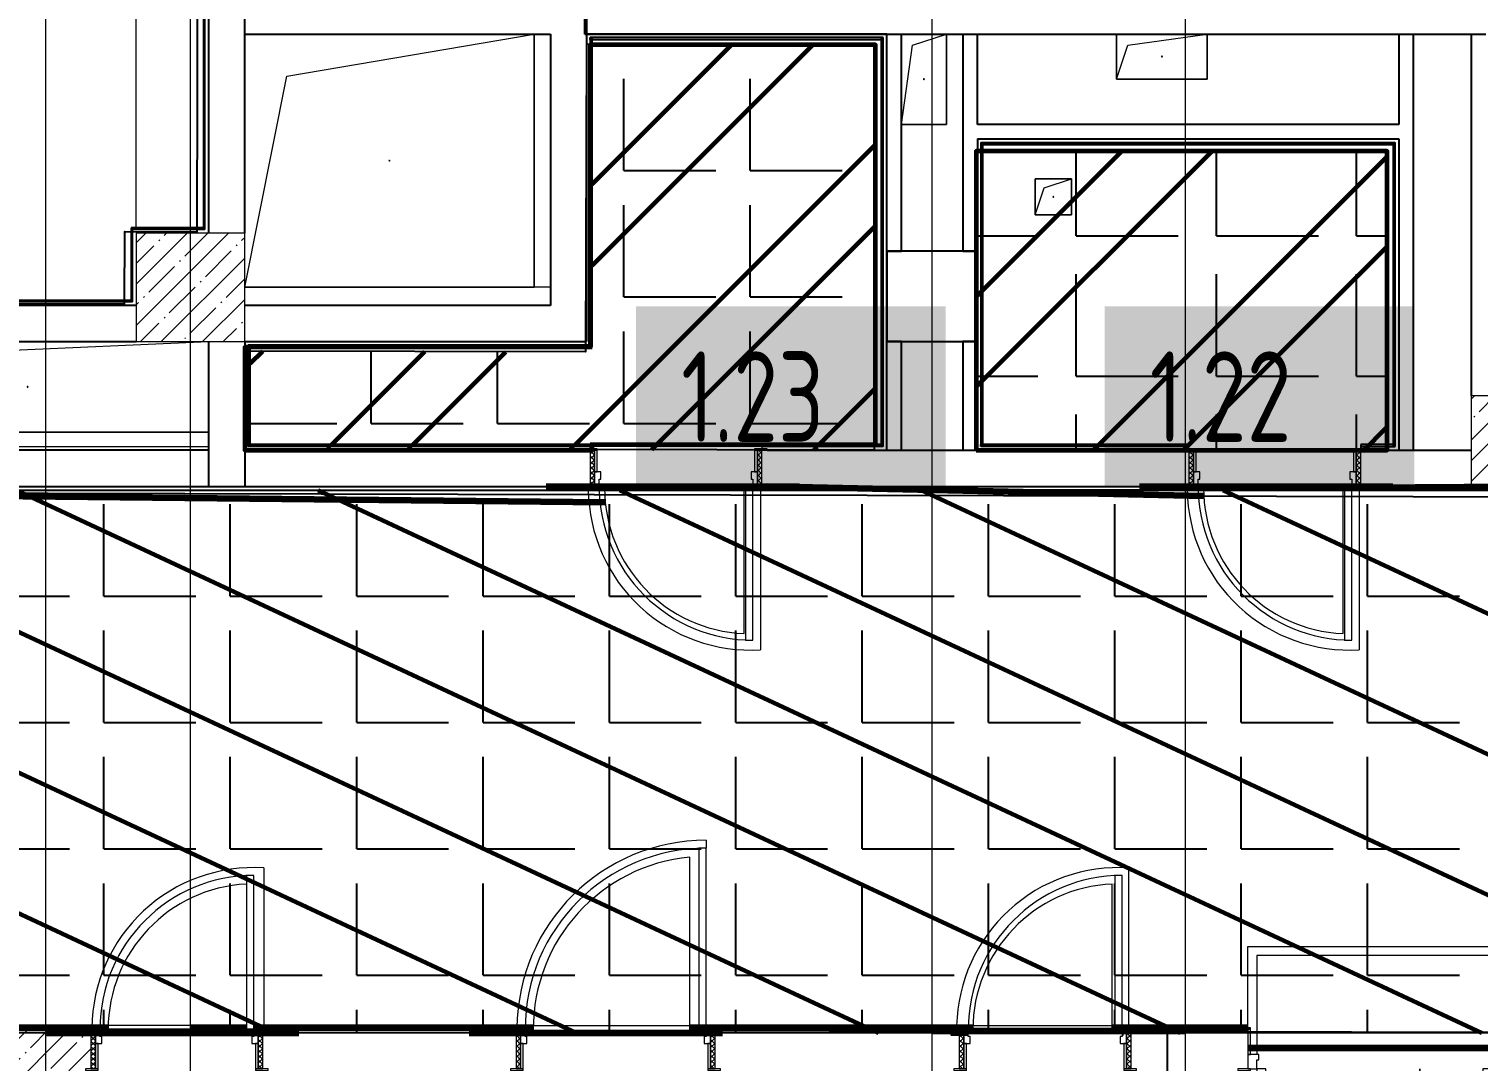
# Model space of a CAD drawing. Header units: millimetres. Extents: x -164500 to 426394, y -23753 to 102118.
# Drawn here: x 65632 to 73642, y 7588 to 13292 of the extents above; entities that cross this region are included whole.
import ezdxf

# ---------------------------------------------------------------- set-up
doc = ezdxf.new("R2010")
doc.units = ezdxf.units.MM
for name, color, linetype, lineweight in [('0) шлифовка', 5, 'Continuous', 60), ('196 1-3 этаж гидро изол', 6, 'Continuous', 60), ('284 стык. профилей', 1, 'Continuous', 120), ('384 ПК-3', 30, 'Continuous', 120), ('A-DOOR-2', 7, 'Continuous', 5), ('A-DOOR-FRAM-2', 7, 'Continuous', 5), ('A-FLOR', 7, 'Continuous', 9), ('A-GENM', 7, 'Continuous', 9), ('S-COLS-1', 7, 'Continuous', 5), ('Оси', 7, 'Continuous', 9)]:
    doc.layers.add(name, color=color, linetype=linetype, lineweight=lineweight)
doc.layers.add('1.1) плитка  КР1', color=40, linetype='Continuous')
doc.layers.add('1.2.1) плитка КР3', color=140, linetype='Continuous')
doc.layers.add('A-DOOR-1', color=7, linetype='Continuous', lineweight=5, true_color=0xc0c0c0)
doc.layers.add('A-DOOR-FRAM-1', color=7, linetype='Continuous', lineweight=5, true_color=0xc0c0c0)
doc.styles.add('СПДС', font='ГОСТ тип А.ttf', dxfattribs={"width": 0.9})
pattern_1 = [(135, (1826.41, 164.685), (-14.14214, -14.14214), []), (225, (1826.41, 164.685), (14.14214, -14.14214), [])]
pattern_2 = [(45, (-296.384, 164.685), (-14.1421, 14.1421), []), (135, (-296.384, 164.685), (-14.1421, -14.1421), [])]
pattern_3 = [(135, (1826.41, 174.685), (-14.14214, -14.14214), []), (225, (1826.41, 174.685), (14.14214, -14.14214), [])]
pattern_4 = [(45, (-296.384, 174.685), (-14.1421, 14.1421), []), (135, (-296.384, 174.685), (-14.1421, -14.1421), [])]

# ---------------------------------------------------------------- blocks, each defined once
blk = doc.blocks.new('BSC_Колонна _Прямоугольная - 500х500-V15-Объем проектирования 1 этажа')
at = {"layer": 'S-COLS-1'}
h = blk.add_hatch(dxfattribs=at)
h.set_pattern_fill('FP_19', color=256, style=0, pattern_type=2)
h.set_pattern_definition([(45, (-65660, -7650), (-114.04925, 114.04925), []), (45, (-65545.95, -7650), (-114.04925, 114.04925), [201.613, -40.323, 6.706, -33.617])])
h.paths.add_polyline_path([(35.2, -250), (250, -250), (250, 22), (220, 22), (220, 30), (250, 30), (250, 250), (-250, 250), (-250, -250), (-10, -250)])
for p, q in [((220, 250), (-250, 250)), ((-250, 250), (-250, -250)), ((250, -250), (250, 22)), ((-250, -250), (250, -250))]:
    blk.add_line(p, q, dxfattribs=at)
blk = doc.blocks.new('BSC_Колонна _Прямоугольная - 600х600-23205240-Объем проектирования 1 этажа')
at = {"layer": 'S-COLS-1'}
h = blk.add_hatch(dxfattribs=at)
h.set_pattern_fill('FP_20', color=256, style=0, pattern_type=2)
h.set_pattern_definition([(45, (-66460, -12000), (-114.04925, 114.04925), []), (45, (-66345.95, -12000), (-114.04925, 114.04925), [201.613, -40.323, 6.706, -33.617])])
h.paths.add_polyline_path([(300, -300), (300, 300), (-300, 300), (-300, -300), (266.8, -300)])
for p, q in [((300, 300), (-300, 300)), ((-300, 300), (-300, -300)), ((300, -300), (300, 300)), ((-300, -300), (300, -300))]:
    blk.add_line(p, q, dxfattribs=at)
blk = doc.blocks.new('BSC_Колонна _Прямоугольная - 500х500-V56-Объем проектирования 1 этажа')
at = {"layer": 'S-COLS-1'}
h = blk.add_hatch(dxfattribs=at)
h.set_pattern_fill('FP_83', color=256, style=0, pattern_type=2)
h.set_pattern_definition([(45, (-73790, -11150), (-114.04925, 114.04925), []), (45, (-73675.95, -11150), (-114.04925, 114.04925), [201.613, -40.323, 6.706, -33.617])])
h.paths.add_polyline_path([(250, -250), (250, 250), (-250, 250), (-250, -250), (157.5, -250)])
for p, q in [((250, 250), (-250, 250)), ((-250, 250), (-250, -250)), ((250, -250), (250, 250)), ((-250, -250), (250, -250))]:
    blk.add_line(p, q, dxfattribs=at)
blk = doc.blocks.new('110_Дверь_СКБ_1Ст_Внутренняя1 - Д-17д _Д-9_ 950x2100h_ПУИ_ С_У персонала-24300662-Объем проектирования 1 этажа')
at = {"layer": 'A-DOOR-2'}
h = blk.add_hatch(dxfattribs=at)
h.set_pattern_fill('FP_33', color=256, style=0, pattern_type=2)
h.set_pattern_definition(pattern_1)
h.paths.add_polyline_path([(487.5, 100), (462.5, 99.8), (462.5, -100), (487.5, -100)])
at = {"layer": 'A-DOOR-FRAM-2'}
h = blk.add_hatch(dxfattribs=at)
h.set_pattern_fill('FP_34', color=256, style=0, pattern_type=2)
h.set_pattern_definition(pattern_2)
h.paths.add_polyline_path([(-462.5, 100), (-462.5, -100), (-437.5, -100), (-437.6, 100), (-448.6, 100)])
at = {"layer": 'A-DOOR-1'}
for p, q in [((-412.5, 950), (-412.5, 100)), ((-372.5, 950), (-412.5, 950)), ((-372.5, 100), (-372.5, 950)), ((-412.5, 100), (-372.5, 100))]:
    blk.add_line(p, q, dxfattribs=at)
blk.add_arc((-412.5, 100), 850, 360, 90, dxfattribs=at)
at = {"layer": 'A-DOOR-FRAM-1'}
for p, q in [((-422.5, 108), (-492.5, 108)), ((-492.5, 108), (-492.5, 100)), ((-492.5, 100), (-422.5, 100)), ((-437.5, 100), (-462.5, 100)), ((-462.5, 100), (-462.5, -100)), ((-412.5, 100), (-437.5, 100)), ((-437.5, 100), (-437.5, 20)), ((-437.5, -100), (-437.5, 100)), ((-422.5, 100), (-437.5, 100)), ((-437.5, 100), (-437.5, 99)), ((-437.5, 99), (-422.5, 99)), ((-422.5, 100), (-422.5, 108)), ((-422.5, 99), (-422.5, 100)), ((-412.5, 60), (-412.5, 100)), ((437.5, 100), (437.5, 60)), ((462.5, 100), (437.5, 100)), ((517.5, 108), (447.5, 108)), ((447.5, 108), (447.5, 100)), ((462.5, 100), (447.5, 100)), ((447.5, 100), (447.5, 99)), ((447.5, 100), (517.5, 100)), ((447.5, 99), (462.5, 99)), ((462.5, 20), (462.5, 100)), ((487.5, 100), (462.5, 100)), ((462.5, 100), (462.5, -100)), ((462.5, 99), (462.5, 100)), ((487.5, -100), (487.5, 100)), ((517.5, 100), (517.5, 108)), ((-437.5, 20), (-402.5, 20)), ((-422.5, 20), (-437.5, 20)), ((-437.5, 20), (-437.5, -100)), ((-422.5, -100), (-422.5, 20)), ((-402.5, 60), (-412.5, 60)), ((-402.5, 20), (-402.5, 60)), ((437.5, 60), (427.5, 60)), ((427.5, 60), (427.5, 20)), ((427.5, 20), (462.5, 20)), ((462.5, 20), (447.5, 20)), ((447.5, 20), (447.5, -100)), ((462.5, -100), (462.5, 20)), ((-422.5, -100), (-492.5, -100)), ((-492.5, -100), (-492.5, -108)), ((-492.5, -108), (-422.5, -108)), ((-462.5, -100), (-437.5, -100)), ((-437.5, -100), (-422.5, -100)), ((-422.5, -108), (-422.5, -100)), ((447.5, -100), (462.5, -100)), ((517.5, -100), (447.5, -100)), ((447.5, -100), (447.5, -108)), ((447.5, -108), (517.5, -108)), ((462.5, -100), (487.5, -100)), ((517.5, -108), (517.5, -100))]:
    blk.add_line(p, q, dxfattribs=at)
blk = doc.blocks.new('110_Дверь_СКБ_1Ст_Внутренняя1 - Д-17д _Д-9_ 950x2100h_ПУИ_ С_У персонала-V65-Объем проектирования 1 этажа')
at = {"layer": 'A-DOOR-2'}
h = blk.add_hatch(dxfattribs=at)
h.set_pattern_fill('FP_33', color=256, style=0, pattern_type=2)
h.set_pattern_definition(pattern_1)
h.paths.add_polyline_path([(486.3, 100), (462.5, 100), (462.5, -100), (487.5, -100), (487.5, 100)])
at = {"layer": 'A-DOOR-FRAM-2'}
h = blk.add_hatch(dxfattribs=at)
h.set_pattern_fill('FP_34', color=256, style=0, pattern_type=2)
h.set_pattern_definition(pattern_2)
h.paths.add_polyline_path([(-437.5, 100), (-462.5, 100), (-462.5, -100), (-437.5, -99.2)])
at = {"layer": 'A-DOOR-1'}
for p, q in [((-412.5, 950), (-412.5, 100)), ((-372.5, 950), (-412.5, 950)), ((-372.5, 100), (-372.5, 950)), ((-412.5, 100), (-372.5, 100))]:
    blk.add_line(p, q, dxfattribs=at)
blk.add_arc((-412.5, 100), 850, 360, 90, dxfattribs=at)
at = {"layer": 'A-DOOR-FRAM-1'}
for p, q in [((-422.5, 108), (-492.5, 108)), ((-492.5, 108), (-492.5, 100)), ((-492.5, 100), (-422.5, 100)), ((-437.5, 100), (-462.5, 100)), ((-462.5, 100), (-462.5, -100)), ((-412.5, 100), (-437.5, 100)), ((-437.5, 100), (-437.5, 20)), ((-437.5, -100), (-437.5, 100)), ((-422.5, 100), (-437.5, 100)), ((-437.5, 100), (-437.5, 99)), ((-437.5, 99), (-422.5, 99)), ((-422.5, 100), (-422.5, 108)), ((-422.5, 99), (-422.5, 100)), ((-412.5, 60), (-412.5, 100)), ((437.5, 100), (437.5, 60)), ((462.5, 100), (437.5, 100)), ((517.5, 108), (447.5, 108)), ((447.5, 108), (447.5, 100)), ((462.5, 100), (447.5, 100)), ((447.5, 100), (447.5, 99)), ((447.5, 100), (517.5, 100)), ((447.5, 99), (462.5, 99)), ((462.5, 20), (462.5, 100)), ((487.5, 100), (462.5, 100)), ((462.5, 100), (462.5, -100)), ((462.5, 99), (462.5, 100)), ((487.5, -100), (487.5, 100)), ((517.5, 100), (517.5, 108)), ((-437.5, 20), (-402.5, 20)), ((-422.5, 20), (-437.5, 20)), ((-437.5, 20), (-437.5, -100)), ((-422.5, -100), (-422.5, 20)), ((-402.5, 60), (-412.5, 60)), ((-402.5, 20), (-402.5, 60)), ((437.5, 60), (427.5, 60)), ((427.5, 60), (427.5, 20)), ((427.5, 20), (462.5, 20)), ((462.5, 20), (447.5, 20)), ((447.5, 20), (447.5, -100)), ((462.5, -100), (462.5, 20)), ((-422.5, -100), (-492.5, -100)), ((-492.5, -100), (-492.5, -108)), ((-492.5, -108), (-422.5, -108)), ((-462.5, -100), (-437.5, -100)), ((-437.5, -100), (-422.5, -100)), ((-422.5, -108), (-422.5, -100)), ((447.5, -100), (462.5, -100)), ((517.5, -100), (447.5, -100)), ((447.5, -100), (447.5, -108)), ((447.5, -108), (517.5, -108)), ((462.5, -100), (487.5, -100)), ((517.5, -108), (517.5, -100))]:
    blk.add_line(p, q, dxfattribs=at)
blk = doc.blocks.new('110_Дверь_СКБ_2Ст - Д-1_л_Лестничная клетка EIS60 2-32142534-Объем проектирования 1 этажа')
at = {"layer": 'A-DOOR-1'}
for p, q in [((662.5, 1010), (612.5, 1010)), ((612.5, 1010), (612.5, 110)), ((662.5, 110), (662.5, 1010)), ((-637.5, 510), (-637.5, 110)), ((-587.5, 510), (-637.5, 510)), ((-587.5, 110), (-587.5, 510)), ((-637.5, 110), (-587.5, 110)), ((612.5, 110), (662.5, 110))]:
    blk.add_line(p, q, dxfattribs=at)
for centre, radius, start, end in [((662.5, 110), 900, 90, 180), ((-637.5, 110), 400, 360, 90)]:
    blk.add_arc(centre, radius, start, end, dxfattribs=at)
at = {"layer": 'A-DOOR-FRAM-1'}
for p, q in [((-672.5, 118), (-742.5, 118)), ((-742.5, 118), (-742.5, 110)), ((-742.5, 110), (-672.5, 110)), ((-637.5, 110), (-687.5, 110)), ((-687.5, 110), (-687.5, 30)), ((-672.5, 110), (-672.5, 118)), ((-637.5, 60), (-637.5, 110)), ((662.5, 110), (662.5, 60)), ((712.5, 110), (662.5, 110)), ((767.5, 118), (697.5, 118)), ((697.5, 118), (697.5, 110)), ((697.5, 110), (767.5, 110)), ((712.5, 30), (712.5, 110)), ((767.5, 110), (767.5, 118)), ((-687.5, 30), (-627.5, 30)), ((-672.5, 30), (-687.5, 30)), ((-687.5, 30), (-687.5, -110)), ((-672.5, -110), (-672.5, 30)), ((-627.5, 60), (-637.5, 60)), ((-627.5, 30), (-627.5, 60)), ((662.5, 60), (652.5, 60)), ((652.5, 60), (652.5, 30)), ((652.5, 30), (712.5, 30)), ((712.5, 30), (697.5, 30)), ((697.5, 30), (697.5, -110)), ((712.5, -110), (712.5, 30)), ((-672.5, -110), (-742.5, -110)), ((-742.5, -110), (-742.5, -118)), ((-742.5, -118), (-672.5, -118)), ((-687.5, -110), (-672.5, -110)), ((-672.5, -118), (-672.5, -110)), ((697.5, -110), (712.5, -110)), ((767.5, -110), (697.5, -110)), ((697.5, -110), (697.5, -118)), ((697.5, -118), (767.5, -118)), ((767.5, -118), (767.5, -110))]:
    blk.add_line(p, q, dxfattribs=at)
blk = doc.blocks.new('110_Дверь_СКБ_1Ст_Внутренняя1 - Д-7_л__950x2100h_Туалет-21784696-Объем проектирования 1 этажа')
at = {"layer": 'A-DOOR-2'}
h = blk.add_hatch(dxfattribs=at)
h.set_pattern_fill('FP_88', color=256, style=0, pattern_type=2)
h.set_pattern_definition(pattern_3)
h.paths.add_polyline_path([(462.5, -110), (487.5, -110), (487.5, 110), (462.5, 110), (462.5, 0)])
at = {"layer": 'A-DOOR-FRAM-2'}
h = blk.add_hatch(dxfattribs=at)
h.set_pattern_fill('FP_89', color=256, style=0, pattern_type=2)
h.set_pattern_definition(pattern_4)
h.paths.add_polyline_path([(-437.5, -110), (-437.5, 110), (-462.5, 108), (-462.5, -110)])
at = {"layer": 'A-DOOR-1'}
for p, q in [((437.5, 960), (397.5, 960)), ((397.5, 960), (397.5, 110)), ((437.5, 110), (437.5, 960)), ((397.5, 110), (437.5, 110))]:
    blk.add_line(p, q, dxfattribs=at)
blk.add_arc((437.5, 110), 850, 90, 180, dxfattribs=at)
at = {"layer": 'A-DOOR-FRAM-1'}
for p, q in [((-422.5, 118), (-492.5, 118)), ((-492.5, 118), (-492.5, 110)), ((-492.5, 110), (-422.5, 110)), ((-437.5, 110), (-462.5, 110)), ((-462.5, 110), (-462.5, -110)), ((-412.5, 110), (-437.5, 110)), ((-437.5, 110), (-437.5, 30)), ((-437.5, -110), (-437.5, 110)), ((-422.5, 110), (-437.5, 110)), ((-437.5, 110), (-437.5, 109)), ((-437.5, 109), (-422.5, 109)), ((-422.5, 110), (-422.5, 118)), ((-422.5, 109), (-422.5, 110)), ((-412.5, 70), (-412.5, 110)), ((437.5, 110), (437.5, 70)), ((462.5, 110), (437.5, 110)), ((517.5, 118), (447.5, 118)), ((447.5, 118), (447.5, 110)), ((462.5, 110), (447.5, 110)), ((447.5, 110), (447.5, 109)), ((447.5, 110), (517.5, 110)), ((447.5, 109), (462.5, 109)), ((462.5, 30), (462.5, 110)), ((487.5, 110), (462.5, 110)), ((462.5, 110), (462.5, -110)), ((462.5, 109), (462.5, 110)), ((487.5, -110), (487.5, 110)), ((517.5, 110), (517.5, 118)), ((-437.5, 30), (-402.5, 30)), ((-422.5, 30), (-437.5, 30)), ((-437.5, 30), (-437.5, -110)), ((-422.5, -110), (-422.5, 30)), ((-402.5, 70), (-412.5, 70)), ((-402.5, 30), (-402.5, 70)), ((437.5, 70), (427.5, 70)), ((427.5, 70), (427.5, 30)), ((427.5, 30), (462.5, 30)), ((462.5, 30), (447.5, 30)), ((447.5, 30), (447.5, -110)), ((462.5, -110), (462.5, 30)), ((-422.5, -110), (-492.5, -110)), ((-492.5, -110), (-492.5, -118)), ((-492.5, -118), (-422.5, -118)), ((-462.5, -110), (-437.5, -110)), ((-437.5, -110), (-422.5, -110)), ((-422.5, -118), (-422.5, -110)), ((447.5, -110), (462.5, -110)), ((517.5, -110), (447.5, -110)), ((447.5, -110), (447.5, -118)), ((447.5, -118), (517.5, -118)), ((462.5, -110), (487.5, -110)), ((517.5, -118), (517.5, -110))]:
    blk.add_line(p, q, dxfattribs=at)
blk = doc.blocks.new('110_Дверь_СКБ_1Ст_Внутренняя1 - Д-7_л__950x2100h_Туалет-V66-Объем проектирования 1 этажа')
at = {"layer": 'A-DOOR-2'}
h = blk.add_hatch(dxfattribs=at)
h.set_pattern_fill('FP_88', color=256, style=0, pattern_type=2)
h.set_pattern_definition(pattern_3)
h.paths.add_polyline_path([(487.5, -110), (487.5, 110), (462.5, 109.6), (462.5, -110)])
at = {"layer": 'A-DOOR-FRAM-2'}
h = blk.add_hatch(dxfattribs=at)
h.set_pattern_fill('FP_89', color=256, style=0, pattern_type=2)
h.set_pattern_definition(pattern_4)
h.paths.add_polyline_path([(-457.5, -110), (-437.5, -110), (-437.5, 110), (-462.5, 110), (-462.5, -110)])
at = {"layer": 'A-DOOR-1'}
for p, q in [((437.5, 960), (397.5, 960)), ((397.5, 960), (397.5, 110)), ((437.5, 110), (437.5, 960)), ((397.5, 110), (437.5, 110))]:
    blk.add_line(p, q, dxfattribs=at)
blk.add_arc((437.5, 110), 850, 90, 180, dxfattribs=at)
at = {"layer": 'A-DOOR-FRAM-1'}
for p, q in [((-422.5, 118), (-492.5, 118)), ((-492.5, 118), (-492.5, 110)), ((-492.5, 110), (-422.5, 110)), ((-437.5, 110), (-462.5, 110)), ((-462.5, 110), (-462.5, -110)), ((-412.5, 110), (-437.5, 110)), ((-437.5, 110), (-437.5, 30)), ((-437.5, -110), (-437.5, 110)), ((-422.5, 110), (-437.5, 110)), ((-437.5, 110), (-437.5, 109)), ((-437.5, 109), (-422.5, 109)), ((-422.5, 110), (-422.5, 118)), ((-422.5, 109), (-422.5, 110)), ((-412.5, 70), (-412.5, 110)), ((437.5, 110), (437.5, 70)), ((462.5, 110), (437.5, 110)), ((517.5, 118), (447.5, 118)), ((447.5, 118), (447.5, 110)), ((462.5, 110), (447.5, 110)), ((447.5, 110), (447.5, 109)), ((447.5, 110), (517.5, 110)), ((447.5, 109), (462.5, 109)), ((462.5, 30), (462.5, 110)), ((487.5, 110), (462.5, 110)), ((462.5, 110), (462.5, -110)), ((462.5, 109), (462.5, 110)), ((487.5, -110), (487.5, 110)), ((517.5, 110), (517.5, 118)), ((-437.5, 30), (-402.5, 30)), ((-422.5, 30), (-437.5, 30)), ((-437.5, 30), (-437.5, -110)), ((-422.5, -110), (-422.5, 30)), ((-402.5, 70), (-412.5, 70)), ((-402.5, 30), (-402.5, 70)), ((437.5, 70), (427.5, 70)), ((427.5, 70), (427.5, 30)), ((427.5, 30), (462.5, 30)), ((462.5, 30), (447.5, 30)), ((447.5, 30), (447.5, -110)), ((462.5, -110), (462.5, 30)), ((-422.5, -110), (-492.5, -110)), ((-492.5, -110), (-492.5, -118)), ((-492.5, -118), (-422.5, -118)), ((-462.5, -110), (-437.5, -110)), ((-437.5, -110), (-422.5, -110)), ((-422.5, -118), (-422.5, -110)), ((447.5, -110), (462.5, -110)), ((517.5, -110), (447.5, -110)), ((447.5, -110), (447.5, -118)), ((447.5, -118), (517.5, -118)), ((462.5, -110), (487.5, -110)), ((517.5, -118), (517.5, -110))]:
    blk.add_line(p, q, dxfattribs=at)
blk = doc.blocks.new('110_Дверь_СКБ_1Ст_Внутренняя1 - Д-4 _л_ 1100x2100h_су мгн-32399982-Объем проектирования 1 этажа')
at = {"layer": 'A-DOOR-2'}
h = blk.add_hatch(dxfattribs=at)
h.set_pattern_fill('FP_85', color=256, style=0, pattern_type=2)
h.set_pattern_definition([(135, (1751.41, 174.685), (-14.14214, -14.14214), []), (225, (1751.41, 174.685), (14.14214, -14.14214), [])])
h.paths.add_polyline_path([(562.5, -110), (562.5, 110), (537.5, 109.6), (537.5, -110)])
at = {"layer": 'A-DOOR-FRAM-2'}
h = blk.add_hatch(dxfattribs=at)
h.set_pattern_fill('FP_86', color=256, style=0, pattern_type=2)
h.set_pattern_definition([(45, (-371.384, 174.685), (-14.1421, 14.1421), []), (135, (-371.384, 174.685), (-14.1421, -14.1421), [])])
h.paths.add_polyline_path([(-526.8, -110), (-512.5, -110), (-512.5, 110), (-537.5, 110), (-537.5, -110), (-531.4, -110)])
at = {"layer": 'A-DOOR-1'}
for p, q in [((512.5, 1110), (472.5, 1110)), ((472.5, 1110), (472.5, 110)), ((512.5, 110), (512.5, 1110)), ((472.5, 110), (512.5, 110))]:
    blk.add_line(p, q, dxfattribs=at)
blk.add_arc((512.5, 110), 1000, 90, 180, dxfattribs=at)
at = {"layer": 'A-DOOR-FRAM-1'}
for p, q in [((-497.5, 118), (-567.5, 118)), ((-567.5, 118), (-567.5, 110)), ((-567.5, 110), (-497.5, 110)), ((-512.5, 110), (-537.5, 110)), ((-537.5, 110), (-537.5, -110)), ((-487.5, 110), (-512.5, 110)), ((-512.5, 110), (-512.5, 30)), ((-512.5, -110), (-512.5, 110)), ((-497.5, 110), (-512.5, 110)), ((-512.5, 110), (-512.5, 109)), ((-512.5, 109), (-497.5, 109)), ((-497.5, 110), (-497.5, 118)), ((-497.5, 109), (-497.5, 110)), ((-487.5, 70), (-487.5, 110)), ((512.5, 110), (512.5, 70)), ((537.5, 110), (512.5, 110)), ((592.5, 118), (522.5, 118)), ((522.5, 118), (522.5, 110)), ((537.5, 110), (522.5, 110)), ((522.5, 110), (522.5, 109)), ((522.5, 110), (592.5, 110)), ((522.5, 109), (537.5, 109)), ((537.5, 30), (537.5, 110)), ((562.5, 110), (537.5, 110)), ((537.5, 110), (537.5, -110)), ((537.5, 109), (537.5, 110)), ((562.5, -110), (562.5, 110)), ((592.5, 110), (592.5, 118)), ((-512.5, 30), (-477.5, 30)), ((-497.5, 30), (-512.5, 30)), ((-512.5, 30), (-512.5, -110)), ((-497.5, -110), (-497.5, 30)), ((-477.5, 70), (-487.5, 70)), ((-477.5, 30), (-477.5, 70)), ((512.5, 70), (502.5, 70)), ((502.5, 70), (502.5, 30)), ((502.5, 30), (537.5, 30)), ((537.5, 30), (522.5, 30)), ((522.5, 30), (522.5, -110)), ((537.5, -110), (537.5, 30)), ((-497.5, -110), (-567.5, -110)), ((-567.5, -110), (-567.5, -118)), ((-567.5, -118), (-497.5, -118)), ((-537.5, -110), (-512.5, -110)), ((-512.5, -110), (-497.5, -110)), ((-497.5, -118), (-497.5, -110)), ((522.5, -110), (537.5, -110)), ((592.5, -110), (522.5, -110)), ((522.5, -110), (522.5, -118)), ((522.5, -118), (592.5, -118)), ((537.5, -110), (562.5, -110)), ((592.5, -118), (592.5, -110))]:
    blk.add_line(p, q, dxfattribs=at)
blk = doc.blocks.new('GM_Отверстие прямоугольное _в плите_ - Отверстие-V120-Объем проектирования 1 этажа')
at = {"layer": 'A-GENM'}
for p, q in [((-250, -125), (-250, 125)), ((-250, 125), (-250, -125)), ((-187.5, 62.5), (250, 125)), ((250, 125), (250, -125)), ((250, -125), (250, 125)), ((-250, -125), (-187.5, 62.5)), ((250, -125), (-250, -125)), ((-250, -125), (250, -125))]:
    blk.add_line(p, q, dxfattribs=at)
for start, end in [(360, 180), (180, 360)]:
    blk.add_arc((0, 0), 2.5, start, end, dxfattribs=at)
blk = doc.blocks.new('GM_Отверстие прямоугольное _в плите_ - Отверстие-V116-Объем проектирования 1 этажа')
at = {"layer": 'A-GENM'}
for p, q in [((-100, -100), (-100, 100)), ((-100, 100), (100, 100)), ((100, 100), (-100, 100)), ((-100, 100), (-100, -100)), ((-50, 50), (100, 100)), ((100, 100), (100, -100)), ((100, -100), (100, 100)), ((-100, -100), (-50, 50)), ((100, -100), (-100, -100)), ((-100, -100), (100, -100))]:
    blk.add_line(p, q, dxfattribs=at)
for start, end in [(360, 180), (180, 360)]:
    blk.add_arc((0, 0), 2.5, start, end, dxfattribs=at)
blk = doc.blocks.new('GM_Отверстие прямоугольное _в плите_ - Отверстие-V121-Объем проектирования 1 этажа')
at = {"layer": 'A-GENM'}
for p, q in [((-62.5, 187.5), (125, 250)), ((125, 250), (125, -250)), ((125, -250), (125, 250)), ((-125, -250), (-62.5, 187.5)), ((125, -250), (-125, -250)), ((-125, -250), (125, -250))]:
    blk.add_line(p, q, dxfattribs=at)
for start, end in [(360, 180), (180, 360)]:
    blk.add_arc((0, 0), 2.5, start, end, dxfattribs=at)
blk = doc.blocks.new('GM_Отверстие прямоугольное _в плите_ - Отверстие-21957768-Объем проектирования 1 этажа')
at = {"layer": 'A-GENM'}
for p, q in [((-1000, -250), (-1000, 250)), ((-1000, 250), (-1000, -250)), ((-916.7, 166.7), (1000, 250)), ((-1000, -250), (-916.7, 166.7)), ((1000, -250), (-1000, -250)), ((-1000, -250), (1000, -250))]:
    blk.add_line(p, q, dxfattribs=at)
for start, end in [(360, 180), (180, 360)]:
    blk.add_arc((0, 0), 2.5, start, end, dxfattribs=at)
blk = doc.blocks.new('GM_Отверстие прямоугольное _в плите_ - Отверстие-21957881-Объем проектирования 1 этажа')
at = {"layer": 'A-GENM'}
for p, q in [((-566.7, 466.7), (800, 700)), ((800, 700), (800, -700)), ((800, -700), (800, 700)), ((-800, -700), (-566.7, 466.7)), ((800, -700), (-800, -700)), ((-800, -700), (800, -700))]:
    blk.add_line(p, q, dxfattribs=at)
for start, end in [(360, 180), (180, 360)]:
    blk.add_arc((0, 0), 2.5, start, end, dxfattribs=at)

msp = doc.modelspace()

# ---------------------------------------------------------------- hatches: boundary and pattern name
at = {"layer": '0) шлифовка', "true_color": 0x2776bb}
h = msp.add_hatch(dxfattribs=at)
h.set_pattern_fill('ANSI31', color=152, scale=222, angle=110)
h.set_pattern_definition([(155, (38804.7, 11553.94), (-297.882, -638.811), [])])
h.paths.add_polyline_path([(75478.362, 7743.315), (42465.702, 7743.315), (42465.702, 10742.938), (75478.362, 10742.938)])
at = {"layer": '1.1) плитка  КР1'}
h = msp.add_hatch(dxfattribs=at)
h.set_pattern_fill('ANGLE', color=256, scale=100)
h.set_pattern_definition([(0, (66824.7, 13207.1), (0, 698.5), [508, -190.5]), (90, (66824.7, 13207.1), (-698.5, 4e-14), [508, -190.5])])
h.paths.add_polyline_path([(70310.975, 13203.46), (68745.702, 13207.134), (68745.702, 11532.938), (68709.239, 11532.938), (68709.179, 11507.215), (66855.702, 11511.566), (66855.702, 10994.938), (68733.512, 10994.938), (68733.512, 10983.938), (66844.702, 10983.938), (66844.702, 11511.592), (66824.702, 11511.639), (66824.702, 10973.638), (68703.512, 10969.227), (68703.512, 10971.938), (68773.512, 10971.938), (68773.512, 10969.063), (69643.512, 10967.021), (69643.512, 10971.938), (69713.512, 10971.938), (69713.512, 10966.856), (70305.721, 10965.466), (70305.765, 10983.938), (69683.512, 10983.938), (69683.512, 10994.938), (70305.791, 10994.938)])
h = msp.add_hatch(dxfattribs=at)
h.set_pattern_fill('ANGLE', color=256, scale=100)
h.set_pattern_definition([(0, (38804.7, 11553.94), (0, 698.5), [508, -190.5]), (90, (38804.7, 11553.94), (-698.5, 4e-14), [508, -190.5])])
h.paths.add_polyline_path([(75478.362, 7743.315), (42465.702, 7743.315), (42465.702, 10742.938), (75478.362, 10742.938)])
at = {"layer": '1.2.1) плитка КР3'}
h = msp.add_hatch(dxfattribs=at)
h.set_pattern_fill('ANGLE', color=256, scale=111)
h.set_pattern_definition([(0, (205553.1, 26879), (0, 775.335), [563.88, -211.455]), (90, (205553.1, 26879), (-775.335, 5e-14), [563.88, -211.455])])
h.paths.add_polyline_path([(73135.904, 10958.823), (73139.796, 12616.818), (70871.802, 12622.142), (70867.91, 10964.147)])
at = {"layer": '196 1-3 этаж гидро изол'}
h = msp.add_hatch(dxfattribs=at)
h.set_pattern_fill('ANSI32', color=256, scale=100)
h.set_pattern_definition([(45, (66824.7, 13207.1), (-673.52, 673.52), []), (45, (67273.7, 13207.1), (-673.52, 673.52), [])])
h.paths.add_polyline_path([(70310.975, 13203.46), (68745.702, 13207.134), (68745.702, 11532.938), (68709.239, 11532.938), (68709.179, 11507.215), (66855.702, 11511.566), (66855.702, 10994.938), (68733.512, 10994.938), (68733.512, 10983.938), (66844.702, 10983.938), (66844.702, 11511.592), (66824.702, 11511.639), (66824.702, 10973.638), (68703.512, 10969.227), (68703.512, 10971.938), (68773.512, 10971.938), (68773.512, 10969.063), (69643.512, 10967.021), (69643.512, 10971.938), (69713.512, 10971.938), (69713.512, 10966.856), (70305.721, 10965.466), (70305.765, 10983.938), (69683.512, 10983.938), (69683.512, 10994.938), (70305.791, 10994.938)])
h = msp.add_hatch(dxfattribs=at)
h.set_pattern_fill('ANSI32', color=256, scale=111)
h.set_pattern_definition([(45, (205553.1, 26879), (-747.606, 747.606), []), (45, (206051.5, 26879), (-747.606, 747.606), [])])
h.paths.add_polyline_path([(73135.904, 10958.823), (73139.796, 12616.818), (70871.802, 12622.142), (70867.91, 10964.147)])

# ---------------------------------------------------------------- linework, layer by layer
for p, q in [((66596.702, 13588.938), (66596.702, 12191.938)), ((66604.702, 12183.938), (66604.702, 13563.938)), ((66624.702, 13558.938), (66624.702, 12163.938)), ((66824.702, 12163.938), (66824.702, 13463.938)), ((68704.702, 13263.938), (68704.702, 13463.938)), ((68714.702, 13463.938), (68714.702, 11563.938)), ((66824.702, 13263.938), (68514.702, 13263.938)), ((68514.702, 13263.938), (68514.702, 11763.938)), ((68704.702, 13263.938), (73684.702, 13263.938)), ((70374.512, 13263.938), (68714.702, 13263.938)), ((68734.702, 13232.938), (68734.702, 13243.938)), ((70354.512, 13243.938), (68734.702, 13243.938)), ((68734.702, 13232.938), (70354.512, 13232.938)), ((68734.702, 13232.938), (68734.702, 13232.938)), ((68734.702, 13232.938), (68734.702, 11543.938)), ((68745.702, 11532.938), (68745.702, 13243.938)), ((70343.512, 13243.938), (70343.512, 10983.938)), ((70354.512, 10994.938), (70354.512, 13243.938)), ((70374.512, 10963.938), (70374.512, 13263.938)), ((70454.512, 12063.937), (70454.512, 13263.938)), ((70794.702, 13263.938), (70794.702, 12063.937)), ((70874.702, 12763.938), (70874.702, 13263.938)), ((73204.702, 13263.938), (73204.702, 12763.938)), ((73284.702, 10963.938), (73284.702, 13263.938)), ((73604.702, 13263.938), (73604.702, 11263.938)), ((73204.702, 12763.938), (70874.702, 12763.938)), ((70874.702, 12683.938), (73204.702, 12683.938)), ((70874.702, 12683.938), (70874.702, 10963.938)), ((70894.702, 12663.938), (70894.702, 12663.938)), ((70894.702, 12663.938), (73184.702, 12663.938)), ((70894.702, 12663.938), (70894.702, 10994.938)), ((70905.702, 10983.938), (70905.702, 12663.938)), ((73173.702, 12663.938), (73173.702, 10983.938)), ((73184.702, 10983.938), (73184.702, 12663.938)), ((73204.702, 12683.938), (73204.702, 10963.938)), ((70894.702, 12652.938), (73184.702, 12652.938)), ((66196.702, 12191.938), (66196.702, 11791.938)), ((66596.702, 12191.938), (66196.702, 12191.938)), ((66604.702, 12183.938), (66204.702, 12183.938)), ((66204.702, 12163.938), (66204.702, 12183.938)), ((66204.702, 12163.938), (66204.702, 12163.938)), ((66204.702, 11783.938), (66204.702, 12163.938)), ((70374.702, 11563.937), (70374.702, 12063.937)), ((70374.702, 12063.937), (70454.512, 12063.937)), ((70454.512, 12063.937), (70374.702, 12063.937)), ((70374.702, 12063.937), (70374.702, 11563.937)), ((70794.702, 12063.937), (70454.512, 12063.937)), ((70794.702, 12063.937), (70874.702, 12063.937)), ((70874.702, 12063.937), (70794.702, 12063.937)), ((70874.702, 11563.937), (70874.702, 12063.937)), ((66204.702, 11783.938), (60844.702, 11783.938)), ((66196.702, 11791.938), (60852.702, 11791.938)), ((66224.702, 11763.938), (60824.702, 11763.938)), ((68514.702, 11763.938), (66824.702, 11763.938)), ((62224.702, 11563.938), (66224.702, 11563.938)), ((66624.702, 11563.938), (66624.702, 10763.938)), ((66824.702, 11563.938), (68714.702, 11563.938)), ((66824.702, 11563.938), (66824.702, 10763.938)), ((66844.702, 11532.938), (66844.702, 11543.938)), ((68714.702, 11543.938), (66844.702, 11543.938)), ((68734.702, 11543.938), (68714.702, 11543.938)), ((70454.512, 11563.937), (70374.702, 11563.937)), ((70374.702, 11563.937), (70454.512, 11563.937)), ((70454.512, 10963.938), (70454.512, 11563.937)), ((70454.512, 11563.937), (70794.702, 11563.937)), ((70794.702, 11563.937), (70794.702, 10963.938)), ((70874.702, 11563.937), (70794.702, 11563.937)), ((70794.702, 11563.937), (70874.702, 11563.937)), ((66844.702, 11532.938), (66844.702, 10983.938)), ((66855.702, 11532.938), (68745.702, 11532.938)), ((66855.702, 10983.938), (66855.702, 11532.938)), ((68733.512, 10994.938), (66844.702, 10994.938)), ((68733.512, 10983.938), (66844.702, 10983.938)), ((68733.512, 10983.938), (68733.512, 10994.938)), ((70354.512, 10994.938), (69683.512, 10994.938)), ((69683.512, 10994.938), (69683.512, 10983.938)), ((70354.512, 10983.938), (69683.512, 10983.938)), ((70354.512, 10983.938), (70354.512, 10994.938)), ((70354.512, 10983.938), (70354.512, 10983.938)), ((70894.702, 10983.938), (70894.702, 10994.938)), ((72044.512, 10994.938), (70894.702, 10994.938)), ((72044.512, 10983.938), (70894.702, 10983.938)), ((72044.512, 10983.938), (72044.512, 10994.938)), ((73184.702, 10994.938), (72994.512, 10994.938)), ((72994.512, 10994.938), (72994.512, 10983.938)), ((72994.512, 10983.938), (72994.512, 10971.938)), ((72994.512, 10983.938), (73173.702, 10983.938)), ((73173.702, 10983.938), (73184.702, 10983.938)), ((66624.702, 10963.938), (62224.702, 10963.938)), ((68703.512, 10963.938), (66824.702, 10963.938)), ((66824.702, 10963.938), (68703.512, 10963.938)), ((69713.512, 10963.938), (72014.512, 10963.938)), ((69713.512, 10963.938), (70374.512, 10963.938)), ((73024.512, 10963.938), (73604.702, 10963.938)), ((62003.702, 10742.938), (68733.512, 10742.938)), ((62224.702, 10763.938), (68703.512, 10763.938)), ((68733.512, 10754.486), (68733.512, 10755.938)), ((68733.512, 10742.938), (68733.512, 10743.938)), ((69683.512, 10743.938), (69683.512, 10742.938)), ((69683.512, 10742.938), (72044.512, 10742.938)), ((69713.512, 10763.938), (72014.512, 10763.938)), ((72044.512, 10754.486), (72044.512, 10755.938)), ((72044.512, 10742.938), (72044.512, 10743.938)), ((72994.512, 10743.938), (72994.512, 10742.938)), ((72994.512, 10742.938), (75524.202, 10742.938)), ((73024.512, 10763.938), (73604.702, 10763.938)), ((65974.702, 7784.938), (49174.701, 7784.938)), ((65974.702, 7783.938), (65974.702, 7784.938)), ((65974.702, 7771.938), (65974.702, 7783.938)), ((68324.702, 7784.938), (66924.702, 7784.938)), ((66924.702, 7784.938), (66924.702, 7783.938)), ((66924.702, 7783.938), (66924.702, 7771.938)), ((68324.702, 7783.938), (68324.702, 7784.938)), ((70774.702, 7784.938), (69424.702, 7784.938)), ((69424.702, 7784.938), (69424.702, 7783.938)), ((70774.702, 7783.938), (70774.702, 7784.938)), ((70774.702, 7771.938), (70774.702, 7783.938)), ((72369.702, 7784.938), (71724.702, 7784.938)), ((71724.702, 7784.938), (71724.702, 7783.938)), ((71724.702, 7783.938), (71724.702, 7771.938)), ((71724.702, 7783.938), (72369.702, 7783.938)), ((72144.702, 7784.938), (72144.702, 7783.938)), ((72344.702, 7771.938), (72344.702, 7783.938)), ((72369.702, 7783.938), (72369.702, 7784.938)), ((68294.702, 7763.938), (66954.702, 7763.938)), ((66954.702, 7763.938), (68294.702, 7763.938)), ((70744.702, 7763.938), (69454.702, 7763.938)), ((69454.702, 7763.938), (70744.702, 7763.938)), ((72314.702, 7763.938), (71754.702, 7763.938)), ((71754.702, 7763.938), (72314.702, 7763.938)), ((71924.702, 7763.938), (71924.702, -16.062))]:
    msp.add_line(p, q)
at = {"flags": 128}
for points in [[(66715.553, 23170.927), (66718.895, 24594.923), (60796.912, 24608.825), (60782.405, 18428.842), (57622.413, 18436.26), (57606.801, 11785.278), (60160.794, 11779.283), (60161.749, 12186.282), (60817.747, 12184.742), (60816.808, 11784.743), (66160.794, 11772.198), (66161.733, 12172.197), (66561.732, 12171.258), (66569.229, 15365.25), (65719.232, 15367.245), (65736.382, 22673.225), (66186.38, 22672.168), (66187.554, 23172.167)], [(70305.721, 10965.466), (70310.975, 13203.46), (68713.169, 13207.211), (68709.179, 11507.215), (66819.184, 11511.652), (66817.921, 10973.654)], [(73135.904, 10958.823), (73139.796, 12616.818), (70871.802, 12622.142), (70867.91, 10964.147)]]:
    msp.add_lwpolyline(points, close=True, dxfattribs=at)
for points in [[(71674.702, 7731.244), (71679.323, 7731.233), (71679.372, 7752.233), (72099.371, 7751.247), (75478.362, 7743.315), (75481.669, 9152.311), (75542.693, 9162.168), (75546.305, 10701.164), (61965.343, 10733.044), (61966.446, 11203.042), (61408.448, 11204.352), (61407.344, 10734.354), (51715.371, 10757.105), (51717.298, 11578.102), (48808.806, 11584.93), (48788.306, 11584.978), (48788.257, 11563.978), (48188.259, 11565.386), (48188.308, 11586.386), (48014.799, 11586.794), (45959.314, 11591.619)], [(49174.433, 7805.061), (65299.39, 7767.209), (65929.388, 7765.731), (65929.339, 7744.731), (66879.336, 7742.501), (66879.386, 7763.5), (68279.382, 7760.214), (68279.332, 7739.214), (69379.329, 7736.632), (69379.379, 7757.632), (70729.375, 7754.463), (70729.326, 7733.463), (70824.702, 7733.239)]]:
    msp.add_lwpolyline(points, dxfattribs=at)
at = {"layer": '1.1) плитка  КР1'}
msp.add_lwpolyline([(75478.362, 7743.315), (42465.702, 7743.315), (42465.702, 10742.938), (75478.362, 10742.938)], close=True, dxfattribs=at)
at = {"layer": '196 1-3 этаж гидро изол'}
for points in [[(68733.512, 10994.938), (70310.975, 10994.938), (70310.975, 13203.46), (68733.512, 13203.46), (68733.512, 11532.938)], [(68745.702, 11532.938), (66824.702, 11532.938), (66824.702, 10963.938), (68745.702, 10963.938), (68745.702, 10994.938)]]:
    msp.add_lwpolyline(points, dxfattribs=at)
msp.add_lwpolyline([(70867.91, 10964.147), (73139.796, 10964.147), (73139.796, 12616.818), (70867.91, 12616.818)], close=True, dxfattribs=at)
at = {"layer": '284 стык. профилей'}
for points in [[(68492.019, 10763.938), (69892.019, 10763.938)], [(71771.082, 10763.938), (73171.082, 10763.938)], [(65724.702, 7743.315), (67124.702, 7743.315)], [(68065.366, 7743.315), (69465.366, 7743.315)], [(70624.702, 7754.709), (72024.702, 7754.709)], [(72369.702, 7660.525), (73769.702, 7660.525)]]:
    msp.add_lwpolyline(points, dxfattribs=at)
at = {"layer": '384 ПК-3'}
for points in [[(68818.05, 10674.33), (62024.702, 10743.938), (61966.446, 11203.042), (61564.702, 11203.042), (61445.702, 11203.042), (61444.601, 10734.266), (51753.702, 10734.266), (51753.702, 11783.938), (54214.702, 11783.938)], [(72126.325, 10709.192), (69713.512, 10763.938)], [(74104.702, 10763.938), (73024.512, 10755.938)], [(66069.772, 7771.938), (59484.702, 7771.938)], [(66834.702, 7771.938), (66524.702, 7771.938)], [(68419.735, 7771.938), (66874.702, 7771.938)], [(70849.772, 7771.938), (69284.702, 7771.938)], [(72369.702, 7771.938), (71620.683, 7771.938)]]:
    msp.add_lwpolyline(points, dxfattribs=at)
at = {"layer": 'A-FLOR'}
for p, q in [((66224.702, 12191.938), (66224.702, 15385.938)), ((68514.702, 11863.938), (66824.702, 11863.938)), ((64524.702, 10983.937), (66624.702, 10983.937)), ((68733.512, 10971.938), (68733.512, 10983.938)), ((69683.512, 10983.938), (69683.512, 10971.938)), ((72044.512, 10971.938), (72044.512, 10983.938)), ((62004.702, 10743.938), (69593.512, 10743.938)), ((68733.512, 10743.938), (68733.512, 10754.486)), ((68733.512, 10754.486), (68814.049, 10754.486)), ((69585.023, 9950.198), (69585.023, 10759.542)), ((69585.023, 10759.542), (69593.512, 10759.542)), ((69633.512, 10759.542), (69643.512, 10759.542)), ((69633.512, 10743.938), (69673.288, 10743.938)), ((69675.023, 10755.938), (69675.023, 9861.235)), ((69683.512, 10743.938), (69675.023, 10743.938)), ((69683.512, 10755.938), (69683.512, 10743.938)), ((72904.512, 10743.938), (69683.512, 10743.938)), ((72044.512, 10743.938), (72044.512, 10754.486)), ((72044.512, 10754.486), (72125.049, 10754.486)), ((72896.023, 9950.198), (72896.023, 10759.542)), ((72896.023, 10759.542), (72904.512, 10759.542)), ((72944.512, 10759.542), (72954.512, 10759.542)), ((72944.512, 10743.938), (72984.288, 10743.938)), ((72986.023, 10755.938), (72986.023, 9861.235)), ((75524.702, 10743.938), (72986.023, 10743.938)), ((72994.512, 10755.938), (72994.512, 10743.938)), ((69374.703, 8807.924), (69374.703, 8763.938)), ((66930.683, 8655.16), (66930.683, 7783.938)), ((69284.702, 7756.854), (69284.702, 8714.688)), ((71710.683, 8655.16), (71710.683, 7771.938)), ((71620.683, 7756.854), (71620.683, 8566.198)), ((72369.613, 8221.371), (73769.613, 8221.371)), ((72369.613, 7771.938), (72369.613, 8221.371)), ((73719.613, 8171.371), (72419.613, 8171.371)), ((72419.613, 8171.371), (72419.613, 7623.938)), ((66834.702, 7783.938), (49174.702, 7783.938)), ((66874.702, 7783.938), (68324.702, 7783.938)), ((68324.702, 7783.938), (69334.702, 7783.938)), ((68324.702, 7771.938), (68324.702, 7783.938)), ((69374.703, 7783.938), (70774.702, 7783.938)), ((69424.702, 7783.938), (69424.702, 7771.938)), ((70774.702, 7783.938), (71634.702, 7783.938)), ((71674.702, 7783.938), (71724.702, 7783.938)), ((72369.613, 7783.938), (71724.702, 7783.938)), ((72369.702, 7771.938), (72369.702, 7783.938)), ((66024.702, 7763.938), (66068.076, 7763.938)), ((66069.709, 7761.91), (66024.702, 7761.91)), ((66874.702, 7763.938), (66069.829, 7763.938)), ((66840.683, 7756.854), (66840.683, 7763.938)), ((66874.702, 7756.854), (66840.683, 7756.854)), ((68419.702, 7762.924), (68374.702, 7762.924)), ((69374.702, 7756.854), (69284.702, 7756.854)), ((70824.702, 7763.938), (70848.076, 7763.938)), ((70849.709, 7761.91), (70824.702, 7761.91)), ((71674.702, 7763.938), (70849.829, 7763.938)), ((71674.702, 7756.854), (71620.683, 7756.854))]:
    msp.add_line(p, q, dxfattribs=at)
for centre, radius, start, end in [((69619.046, 10754.486), 895.003, 180.6767913, 273.5858584), ((69619.046, 10754.486), 895.003, 180.6767913, 273.5858584), ((69619.057, 10754.486), 805.008, 180, 267.5769292), ((69619.057, 10754.486), 805.008, 180, 267.5769292), ((72930.046, 10754.486), 895.003, 180.6767913, 273.5858584), ((72930.046, 10754.486), 895.003, 180.6767913, 273.5858584), ((72930.057, 10754.486), 805.008, 180, 267.5769292), ((72930.057, 10754.486), 805.008, 180, 267.5769292), ((69374.703, 7762.924), 1045, 90, 179.5048724), ((69374.703, 7762.924), 1045, 90, 179.5048724), ((66874.706, 7761.91), 895.003, 86.4141416, 179.3565685), ((66874.706, 7761.91), 895.003, 86.4141416, 179.3565685), ((69374.702, 7763.938), 955, 95.407627, 180.060835), ((69374.702, 7763.938), 955, 95.407627, 180.060835), ((71654.706, 7761.91), 895.003, 86.4141416, 178.5996592), ((71654.706, 7761.91), 895.003, 86.4141416, 178.5996592), ((66874.717, 7761.91), 805.008, 92.851212, 180), ((66874.717, 7761.91), 805.008, 92.851212, 180), ((71654.717, 7761.91), 805.008, 92.4230708, 180), ((71654.717, 7761.91), 805.008, 92.4230708, 180)]:
    msp.add_arc(centre, radius, start, end, dxfattribs=at)
at = {"layer": 'Оси'}
for points in [[(65724.702, -2042.321), (65724.702, 2957.679), (65724.702, 22262.009), (65724.702, 27262.009)], [(66997.354, -2042.321), (66997.354, -1322.84), (66524.702, -759.518), (66524.702, 4240.482), (66524.702, 22262.009), (66524.702, 27262.009)], [(70624.702, -2042.321), (70624.702, 2957.679), (70624.702, 22262.009), (70624.702, 27262.009)], [(72024.702, -2042.321), (72024.702, 2957.679), (72024.702, 22262.009), (72024.702, 27262.009)]]:
    msp.add_lwpolyline(points, dxfattribs=at)

# ---------------------------------------------------------------- block references
for name, p in [('GM_Отверстие прямоугольное _в плите_ - Отверстие-21957881-Объем проектирования 1 этажа', (67624.702, 12563.938)), ('GM_Отверстие прямоугольное _в плите_ - Отверстие-V121-Объем проектирования 1 этажа', (70579.512, 13013.938)), ('GM_Отверстие прямоугольное _в плите_ - Отверстие-V120-Объем проектирования 1 этажа', (71894.702, 13138.938)), ('GM_Отверстие прямоугольное _в плите_ - Отверстие-V116-Объем проектирования 1 этажа', (71294.702, 12363.938)), ('BSC_Колонна _Прямоугольная - 600х600-23205240-Объем проектирования 1 этажа', (66524.702, 11863.938)), ('GM_Отверстие прямоугольное _в плите_ - Отверстие-21957768-Объем проектирования 1 этажа', (65624.702, 11313.938)), ('BSC_Колонна _Прямоугольная - 500х500-V56-Объем проектирования 1 этажа', (73854.702, 11013.938)), ('110_Дверь_СКБ_1Ст_Внутренняя1 - Д-4 _л_ 1100x2100h_су мгн-32399982-Объем проектирования 1 этажа', (68862.202, 7653.938)), ('110_Дверь_СКБ_1Ст_Внутренняя1 - Д-7_л__950x2100h_Туалет-V66-Объем проектирования 1 этажа', (66437.202, 7653.938)), ('110_Дверь_СКБ_1Ст_Внутренняя1 - Д-7_л__950x2100h_Туалет-21784696-Объем проектирования 1 этажа', (71237.202, 7653.938)), ('BSC_Колонна _Прямоугольная - 500х500-V15-Объем проектирования 1 этажа', (65724.702, 7513.938))]:
    msp.add_blockref(name, p)
at = {"rotation": 180}
for name, p in [('110_Дверь_СКБ_1Ст_Внутренняя1 - Д-17д _Д-9_ 950x2100h_ПУИ_ С_У персонала-V65-Объем проектирования 1 этажа', (69221.012, 10863.938)), ('110_Дверь_СКБ_1Ст_Внутренняя1 - Д-17д _Д-9_ 950x2100h_ПУИ_ С_У персонала-24300662-Объем проектирования 1 этажа', (72532.012, 10863.938)), ('110_Дверь_СКБ_2Ст - Д-1_л_Лестничная клетка EIS60 2-32142534-Объем проектирования 1 этажа', (73082.202, 7653.938))]:
    msp.add_blockref(name, p, dxfattribs=at)

# ---------------------------------------------------------------- texts
at = {"char_height": 500, "width": 1212.1515, "attachment_point": 1, "style": 'СПДС', "bg_fill": 1, "box_fill_scale": 1.5, "bg_fill_color": 7, "bg_fill_true_color": 16777215, "bg_fill_transparency": 0}
for s, insert in [('1.23', (69237.148, 11509.743)), ('1.22', (71827.644, 11509.743))]:
    msp.add_mtext(s, dxfattribs=dict(at, insert=insert))

doc.saveas('drawing.dxf')
